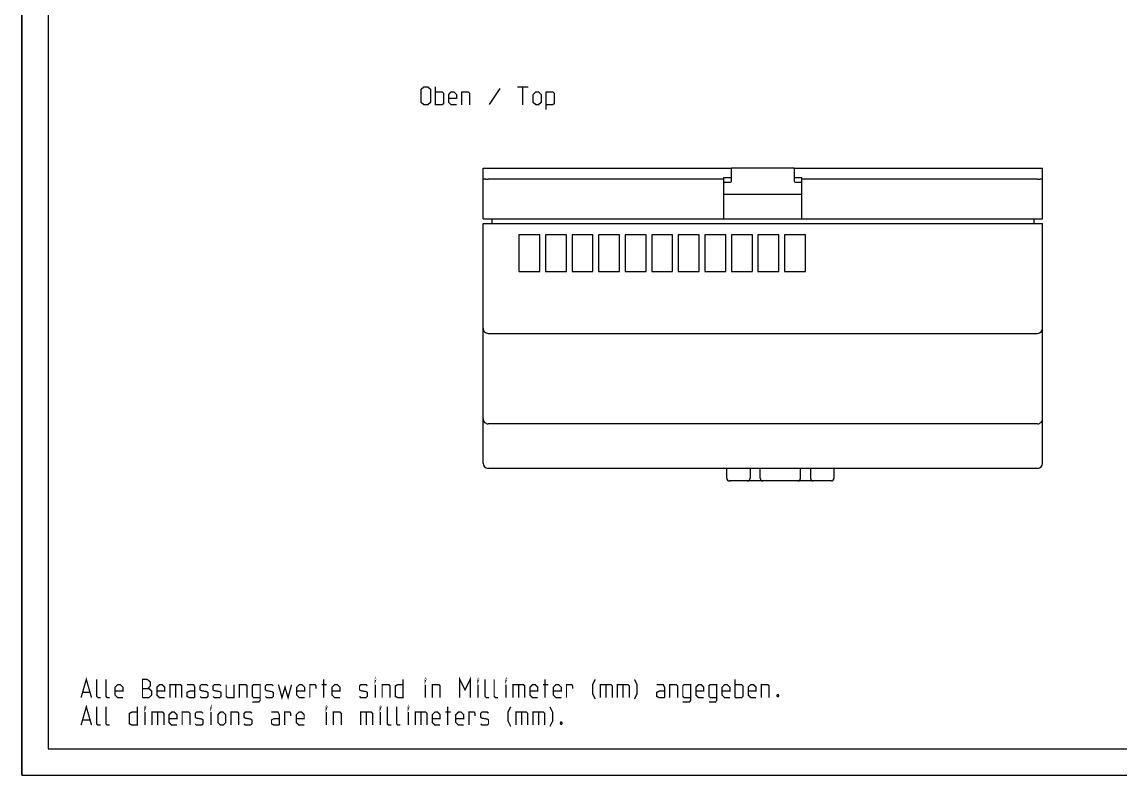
# Model space of a CAD drawing. Extents: x 0 to 420, y 0 to 297.
# Drawn here: x 0 to 210, y 0 to 144 of the extents above; entities that cross this region are included whole.
import ezdxf

# ---------------------------------------------------------------- set-up
doc = ezdxf.new("R2010")
doc.units = 0
doc.header["$LTSCALE"] = 23.1
doc.layers.get('0').update_dxf_attribs({"linetype": 'CONTINUOUS'})
for name, color, linetype in [('13000_TOP', 7, 'CONTINUOUS'), ('13300_TOP_GERMAN_ENGLISH', 7, 'CONTINUOUS'), ('90000_FRAME', 7, 'CONTINUOUS'), ('91000_TIP', 7, 'CONTINUOUS')]:
    doc.layers.add(name, color=color, linetype=linetype)

msp = doc.modelspace()

# ---------------------------------------------------------------- linework, layer by layer
at = {"color": 7, "linetype": 'CONTINUOUS'}
for q in [(0, 297), (420, 0)]:
    msp.add_line((0, 0), q, dxfattribs=at)
at = {"layer": '13000_TOP', "color": 7, "linetype": 'CONTINUOUS'}
for p, q in [((88.189, 106.328), (88.189, 116.028)), ((88.189, 116.028), (135.689, 116.028)), ((135.714, 113.528), (135.714, 116.028)), ((147.664, 116.028), (135.714, 116.028)), ((147.664, 116.028), (147.664, 113.528)), ((147.689, 116.028), (195.189, 116.028)), ((195.189, 106.328), (195.189, 116.028)), ((134.239, 113.92), (89.189, 113.92)), ((134.239, 106.328), (134.239, 114.201)), ((134.239, 114.201), (135.689, 114.201)), ((147.689, 114.201), (149.139, 114.201)), ((149.139, 106.328), (149.139, 114.201)), ((194.189, 113.92), (149.139, 113.92)), ((134.439, 113.328), (135.514, 113.328)), ((147.864, 113.328), (148.939, 113.328)), ((134.239, 111.028), (149.138, 111.028)), ((88.189, 106.328), (195.189, 106.328)), ((88.189, 59.628), (88.189, 105.428)), ((88.189, 105.428), (195.189, 105.428)), ((89.889, 106.328), (89.889, 105.428)), ((193.489, 106.328), (193.489, 105.428)), ((195.189, 59.628), (195.189, 105.428)), ((95.039, 103.278), (95.039, 96.278)), ((99.039, 103.278), (95.039, 103.278)), ((99.039, 96.278), (99.039, 103.278)), ((100.119, 103.278), (100.119, 96.278)), ((104.119, 103.278), (100.119, 103.278)), ((104.119, 96.278), (104.119, 103.278)), ((105.199, 103.278), (105.199, 96.278)), ((109.199, 103.278), (105.199, 103.278)), ((109.199, 96.278), (109.199, 103.278)), ((110.279, 103.278), (110.279, 96.278)), ((114.279, 103.278), (110.279, 103.278)), ((114.279, 96.278), (114.279, 103.278)), ((115.359, 103.278), (115.359, 96.278)), ((119.359, 103.278), (115.359, 103.278)), ((119.359, 96.278), (119.359, 103.278)), ((120.439, 103.278), (120.439, 96.278)), ((124.439, 103.278), (120.439, 103.278)), ((124.439, 96.278), (124.439, 103.278)), ((125.519, 103.278), (125.519, 96.278)), ((129.519, 103.278), (125.519, 103.278)), ((129.519, 96.278), (129.519, 103.278)), ((130.599, 103.278), (130.599, 96.278)), ((134.599, 103.278), (130.599, 103.278)), ((134.599, 96.278), (134.599, 103.278)), ((135.679, 103.278), (135.679, 96.278)), ((139.679, 103.278), (135.679, 103.278)), ((139.679, 96.278), (139.679, 103.278)), ((140.759, 103.278), (140.759, 96.278)), ((144.759, 103.278), (140.759, 103.278)), ((144.759, 96.278), (144.759, 103.278)), ((145.839, 103.278), (145.839, 96.278)), ((149.839, 103.278), (145.839, 103.278)), ((149.839, 96.278), (149.839, 103.278)), ((95.039, 96.278), (99.039, 96.278)), ((100.119, 96.278), (104.119, 96.278)), ((105.199, 96.278), (109.199, 96.278)), ((110.279, 96.278), (114.279, 96.278)), ((115.359, 96.278), (119.359, 96.278)), ((120.439, 96.278), (124.439, 96.278)), ((125.519, 96.278), (129.519, 96.278)), ((130.599, 96.278), (134.599, 96.278)), ((135.679, 96.278), (139.679, 96.278)), ((140.759, 96.278), (144.759, 96.278)), ((145.839, 96.278), (149.839, 96.278)), ((89.189, 84.428), (194.189, 84.428)), ((194.189, 67.128), (89.189, 67.128)), ((194.189, 58.628), (89.189, 58.628)), ((134.789, 56.728), (134.789, 58.628)), ((139.263, 58.628), (139.263, 56.728)), ((141.189, 56.728), (141.189, 58.628)), ((148.889, 56.728), (148.889, 58.628)), ((150.814, 58.628), (150.814, 56.728)), ((155.289, 58.628), (155.289, 56.728)), ((154.789, 56.228), (135.289, 56.228)), ((135.397, 56.228), (135.412, 56.228))]:
    msp.add_line(p, q, dxfattribs=at)
for points in [[(88.189, 114.061), (88.189, 114.057), (88.19, 114.053), (88.192, 114.05), (88.194, 114.047), (88.196, 114.043), (88.199, 114.04), (88.203, 114.036), (88.208, 114.032), (88.213, 114.029), (88.219, 114.026), (88.224, 114.023), (88.229, 114.021), (88.242, 114.015), (88.254, 114.011), (88.267, 114.006), (88.28, 114.002), (88.297, 113.997), (88.314, 113.992), (88.331, 113.988), (88.349, 113.984), (88.377, 113.978), (88.406, 113.973), (88.435, 113.968), (88.468, 113.963), (88.502, 113.958), (88.536, 113.954), (88.574, 113.95), (88.612, 113.946), (88.65, 113.942), (88.692, 113.939), (88.733, 113.935), (88.775, 113.933), (88.82, 113.93), (88.864, 113.928), (88.908, 113.926), (88.978, 113.923), (89.047, 113.921), (89.118, 113.92), (89.189, 113.92)], [(194.189, 113.92), (194.259, 113.92), (194.33, 113.921), (194.399, 113.923), (194.469, 113.926), (194.513, 113.928), (194.557, 113.93), (194.602, 113.933), (194.644, 113.935), (194.685, 113.939), (194.727, 113.942), (194.765, 113.946), (194.803, 113.95), (194.841, 113.954), (194.875, 113.958), (194.909, 113.963), (194.942, 113.968), (194.971, 113.973), (195, 113.978), (195.028, 113.984), (195.046, 113.988), (195.063, 113.992), (195.08, 113.997), (195.097, 114.002), (195.11, 114.006), (195.123, 114.011), (195.135, 114.015), (195.148, 114.021), (195.153, 114.023), (195.158, 114.026), (195.164, 114.029), (195.169, 114.032), (195.174, 114.036), (195.178, 114.04), (195.181, 114.043), (195.183, 114.047), (195.185, 114.05), (195.187, 114.053), (195.188, 114.057), (195.189, 114.061)]]:
    msp.add_lwpolyline(points, dxfattribs=at)
for centre, radius, start, end in [((135.514, 113.528), 0.2, 270, 360), ((147.864, 113.528), 0.2, 180, 270), ((134.439, 113.128), 0.2, 90, 180), ((148.939, 113.128), 0.2, 0, 90), ((89.189, 85.428), 1, 180, 270.00153), ((194.189, 85.428), 1, 270, 360), ((89.189, 68.128), 1, 180, 270.00153), ((194.189, 68.128), 1, 269.99847, 360), ((89.189, 59.628), 1, 180, 270), ((194.189, 59.628), 1, 270, 360), ((135.289, 56.728), 0.5, 180, 270), ((138.763, 56.728), 0.5, 270, 360), ((141.689, 56.728), 0.5, 180, 270), ((148.389, 56.728), 0.5, 270, 360), ((151.314, 56.728), 0.5, 180, 270), ((154.789, 56.728), 0.5, 270, 360)]:
    msp.add_arc(centre, radius, start, end, dxfattribs=at)
at = {"layer": '13300_TOP_GERMAN_ENGLISH', "color": 7, "linetype": 'CONTINUOUS'}
for p, q in [((79.112, 128.088), (79.112, 131.588)), ((91.362, 131.254), (89.362, 128.171)), ((94.778, 131.588), (96.778, 131.588)), ((95.778, 128.088), (95.778, 131.588))]:
    msp.add_line(p, q, dxfattribs=at)
for points in [[(76.362, 128.588), (76.362, 131.088), (76.862, 131.588), (77.612, 131.588), (78.112, 131.088), (78.112, 128.588), (77.612, 128.088), (76.862, 128.088), (76.362, 128.588)], [(79.112, 130.588), (80.362, 130.588), (80.612, 130.338), (80.612, 128.338), (80.362, 128.088), (79.112, 128.088)], [(83.112, 128.088), (82.112, 128.088), (81.612, 128.588), (81.612, 130.088), (82.112, 130.588), (82.612, 130.588), (83.112, 130.088), (83.112, 129.338), (81.612, 129.338)], [(84.112, 128.088), (84.112, 130.588), (85.362, 130.588), (85.612, 130.338), (85.612, 128.088)], [(97.778, 128.588), (97.778, 130.088), (98.278, 130.588), (98.778, 130.588), (99.278, 130.088), (99.278, 128.588), (98.778, 128.088), (98.278, 128.088), (97.778, 128.588)], [(100.278, 127.254), (100.278, 130.588), (101.528, 130.588), (101.778, 130.338), (101.778, 128.338), (101.528, 128.088), (100.278, 128.088)]]:
    msp.add_lwpolyline(points, dxfattribs=at)
at = {"layer": '90000_FRAME', "color": 7, "linetype": 'CONTINUOUS'}
for p, q in [((0, 297), (0, 0)), ((5, 292), (5, 5)), ((5, 5), (415, 5)), ((0, 0), (420, 0))]:
    msp.add_line(p, q, dxfattribs=at)
at = {"layer": '91000_TIP', "color": 7, "linetype": 'CONTINUOUS', "const_width": 0.25}
for points in [[(11.304, 14.787), (12.304, 18.287), (13.304, 14.787)], [(15.054, 14.787), (14.554, 14.787), (14.304, 15.037), (14.304, 18.287)], [(16.804, 14.787), (16.304, 14.787), (16.054, 15.037), (16.054, 18.287)], [(19.304, 14.787), (18.304, 14.787), (17.804, 15.287), (17.804, 16.787), (18.304, 17.287), (18.804, 17.287), (19.304, 16.787), (19.304, 16.037), (17.804, 16.037)], [(23.054, 14.787), (23.054, 18.287), (23.804, 18.287), (24.054, 18.204), (24.554, 17.787), (24.554, 17.037), (24.054, 16.537)], [(27.304, 14.787), (26.304, 14.787), (25.804, 15.287), (25.804, 16.787), (26.304, 17.287), (26.804, 17.287), (27.304, 16.787), (27.304, 16.037), (25.804, 16.037)], [(28.304, 14.787), (28.304, 17.287), (30.304, 17.287), (30.554, 17.037), (30.554, 14.787)], [(29.387, 17.287), (29.387, 14.787)], [(33.054, 14.787), (33.054, 16.787), (32.804, 17.287), (31.554, 17.287)], [(34.054, 15.037), (34.304, 14.787), (35.304, 14.787), (35.554, 15.037), (35.554, 15.787), (35.304, 15.954), (34.304, 16.121), (34.054, 16.287), (34.054, 17.037), (34.304, 17.287), (35.304, 17.287), (35.554, 17.037)], [(36.554, 15.037), (36.804, 14.787), (37.804, 14.787), (38.054, 15.037), (38.054, 15.787), (37.804, 15.954), (36.804, 16.121), (36.554, 16.287), (36.554, 17.037), (36.804, 17.287), (37.804, 17.287), (38.054, 17.037)], [(39.054, 17.287), (39.054, 15.037), (39.304, 14.787), (40.554, 14.787), (40.554, 17.287)], [(41.554, 14.787), (41.554, 17.287), (42.804, 17.287), (43.054, 17.037), (43.054, 14.787)], [(44.054, 13.954), (45.304, 13.954), (45.554, 14.287), (45.554, 17.287), (44.304, 17.287), (44.054, 17.037), (44.054, 15.037), (44.304, 14.787), (45.554, 14.787)], [(46.554, 15.037), (46.804, 14.787), (47.804, 14.787), (48.054, 15.037), (48.054, 15.787), (47.804, 15.954), (46.804, 16.121), (46.554, 16.287), (46.554, 17.037), (46.804, 17.287), (47.804, 17.287), (48.054, 17.037)], [(49.054, 17.287), (49.721, 14.787), (50.304, 16.787), (50.887, 14.787), (51.554, 17.287)], [(54.054, 14.787), (53.054, 14.787), (52.554, 15.287), (52.554, 16.787), (53.054, 17.287), (53.554, 17.287), (54.054, 16.787), (54.054, 16.037), (52.554, 16.037)], [(55.054, 14.787), (55.054, 17.287), (56.054, 17.287), (56.221, 17.037), (56.221, 16.537)], [(57.304, 17.287), (58.304, 17.287)], [(57.721, 14.787), (57.721, 18.287)], [(60.804, 14.787), (59.804, 14.787), (59.304, 15.287), (59.304, 16.787), (59.804, 17.287), (60.304, 17.287), (60.804, 16.787), (60.804, 16.037), (59.304, 16.037)], [(64.554, 15.037), (64.804, 14.787), (65.804, 14.787), (66.054, 15.037), (66.054, 15.787), (65.804, 15.954), (64.804, 16.121), (64.554, 16.287), (64.554, 17.037), (64.804, 17.287), (65.804, 17.287), (66.054, 17.037)], [(67.554, 18.037), (67.554, 18.287), (67.637, 18.287), (67.554, 18.037)], [(67.554, 14.787), (67.554, 17.287)], [(68.887, 14.787), (68.887, 17.287), (70.137, 17.287), (70.387, 17.037), (70.387, 14.787)], [(72.887, 18.287), (72.887, 14.787), (71.887, 14.787), (71.387, 15.037), (71.387, 17.037), (71.887, 17.287), (72.887, 17.287)], [(77.137, 18.037), (77.137, 18.287), (77.221, 18.287), (77.137, 18.037)], [(77.137, 14.787), (77.137, 17.287)], [(78.471, 14.787), (78.471, 17.287), (79.721, 17.287), (79.971, 17.037), (79.971, 14.787)], [(83.721, 14.787), (83.721, 18.287), (84.721, 16.287), (85.721, 18.287), (85.721, 14.787)], [(87.221, 18.037), (87.221, 18.287), (87.304, 18.287), (87.221, 18.037)], [(87.221, 14.787), (87.221, 17.287)], [(89.304, 14.787), (88.804, 14.787), (88.554, 15.037), (88.554, 18.287)], [(91.054, 14.787), (90.554, 14.787), (90.304, 15.037), (90.304, 18.287)], [(92.554, 18.037), (92.554, 18.287), (92.637, 18.287), (92.554, 18.037)], [(92.554, 14.787), (92.554, 17.287)], [(93.887, 14.787), (93.887, 17.287), (95.887, 17.287), (96.137, 17.037), (96.137, 14.787)], [(94.971, 17.287), (94.971, 14.787)], [(98.637, 14.787), (97.637, 14.787), (97.137, 15.287), (97.137, 16.787), (97.637, 17.287), (98.137, 17.287), (98.637, 16.787), (98.637, 16.037), (97.137, 16.037)], [(99.637, 17.287), (100.637, 17.287)], [(100.054, 14.787), (100.054, 18.287)], [(103.137, 14.787), (102.137, 14.787), (101.637, 15.287), (101.637, 16.787), (102.137, 17.287), (102.637, 17.287), (103.137, 16.787), (103.137, 16.037), (101.637, 16.037)], [(104.137, 14.787), (104.137, 17.287), (105.137, 17.287), (105.304, 17.037), (105.304, 16.537)], [(109.637, 14.537), (109.137, 15.537), (109.137, 17.287), (109.637, 18.287)], [(110.637, 14.787), (110.637, 17.287), (112.637, 17.287), (112.887, 17.037), (112.887, 14.787)], [(111.721, 17.287), (111.721, 14.787)], [(113.887, 14.787), (113.887, 17.287), (115.887, 17.287), (116.137, 17.037), (116.137, 14.787)], [(114.971, 17.287), (114.971, 14.787)], [(117.137, 14.537), (117.637, 15.537), (117.637, 17.287), (117.137, 18.287)], [(122.887, 14.787), (122.887, 16.787), (122.637, 17.287), (121.387, 17.287)], [(123.887, 14.787), (123.887, 17.287), (125.137, 17.287), (125.387, 17.037), (125.387, 14.787)], [(126.387, 13.954), (127.637, 13.954), (127.887, 14.287), (127.887, 17.287), (126.637, 17.287), (126.387, 17.037), (126.387, 15.037), (126.637, 14.787), (127.887, 14.787)], [(130.387, 14.787), (129.387, 14.787), (128.887, 15.287), (128.887, 16.787), (129.387, 17.287), (129.887, 17.287), (130.387, 16.787), (130.387, 16.037), (128.887, 16.037)], [(131.387, 13.954), (132.637, 13.954), (132.887, 14.287), (132.887, 17.287), (131.637, 17.287), (131.387, 17.037), (131.387, 15.037), (131.637, 14.787), (132.887, 14.787)], [(135.387, 14.787), (134.387, 14.787), (133.887, 15.287), (133.887, 16.787), (134.387, 17.287), (134.887, 17.287), (135.387, 16.787), (135.387, 16.037), (133.887, 16.037)], [(136.387, 14.787), (136.387, 18.287)], [(136.387, 17.287), (137.637, 17.287), (137.887, 17.037), (137.887, 15.037), (137.637, 14.787), (136.387, 14.787)], [(140.387, 14.787), (139.387, 14.787), (138.887, 15.287), (138.887, 16.787), (139.387, 17.287), (139.887, 17.287), (140.387, 16.787), (140.387, 16.037), (138.887, 16.037)], [(141.387, 14.787), (141.387, 17.287), (142.637, 17.287), (142.887, 17.037), (142.887, 14.787)], [(11.637, 15.787), (12.971, 15.787)], [(23.054, 16.537), (24.304, 16.537), (24.804, 16.037), (24.804, 15.287), (24.304, 14.787), (23.054, 14.787)], [(33.054, 14.787), (32.054, 14.787), (31.554, 15.037), (31.554, 15.787), (32.054, 16.037), (33.054, 16.037)], [(122.887, 14.787), (121.887, 14.787), (121.387, 15.037), (121.387, 15.787), (121.887, 16.037), (122.887, 16.037)], [(144.637, 15.371), (144.721, 15.204), (144.721, 15.121), (144.637, 14.954), (144.471, 14.954), (144.387, 15.121), (144.387, 15.204), (144.471, 15.371), (144.637, 15.371)], [(11.304, 9.537), (12.304, 13.037), (13.304, 9.537)], [(15.054, 9.537), (14.554, 9.537), (14.304, 9.787), (14.304, 13.037)], [(16.804, 9.537), (16.304, 9.537), (16.054, 9.787), (16.054, 13.037)], [(22.054, 13.037), (22.054, 9.537), (21.054, 9.537), (20.554, 9.787), (20.554, 11.787), (21.054, 12.037), (22.054, 12.037)], [(23.554, 12.787), (23.554, 13.037), (23.637, 13.037), (23.554, 12.787)], [(36.137, 12.787), (36.137, 13.037), (36.221, 13.037), (36.137, 12.787)], [(58.221, 12.787), (58.221, 13.037), (58.304, 13.037), (58.221, 12.787)], [(68.554, 12.787), (68.554, 13.037), (68.637, 13.037), (68.554, 12.787)], [(70.637, 9.537), (70.137, 9.537), (69.887, 9.787), (69.887, 13.037)], [(72.387, 9.537), (71.887, 9.537), (71.637, 9.787), (71.637, 13.037)], [(73.887, 12.787), (73.887, 13.037), (73.971, 13.037), (73.887, 12.787)], [(81.387, 9.537), (81.387, 13.037)], [(93.471, 9.287), (92.971, 10.287), (92.971, 12.037), (93.471, 13.037)], [(100.971, 9.287), (101.471, 10.287), (101.471, 12.037), (100.971, 13.037)], [(11.637, 10.537), (12.971, 10.537)], [(23.554, 9.537), (23.554, 12.037)], [(24.887, 9.537), (24.887, 12.037), (26.887, 12.037), (27.137, 11.787), (27.137, 9.537)], [(25.971, 12.037), (25.971, 9.537)], [(29.637, 9.537), (28.637, 9.537), (28.137, 10.037), (28.137, 11.537), (28.637, 12.037), (29.137, 12.037), (29.637, 11.537), (29.637, 10.787), (28.137, 10.787)], [(30.637, 9.537), (30.637, 12.037), (31.887, 12.037), (32.137, 11.787), (32.137, 9.537)], [(33.137, 9.787), (33.387, 9.537), (34.387, 9.537), (34.637, 9.787), (34.637, 10.537), (34.387, 10.704), (33.387, 10.871), (33.137, 11.037), (33.137, 11.787), (33.387, 12.037), (34.387, 12.037), (34.637, 11.787)], [(36.137, 9.537), (36.137, 12.037)], [(37.471, 10.037), (37.471, 11.537), (37.971, 12.037), (38.471, 12.037), (38.971, 11.537), (38.971, 10.037), (38.471, 9.537), (37.971, 9.537), (37.471, 10.037)], [(39.971, 9.537), (39.971, 12.037), (41.221, 12.037), (41.471, 11.787), (41.471, 9.537)], [(42.471, 9.787), (42.721, 9.537), (43.721, 9.537), (43.971, 9.787), (43.971, 10.537), (43.721, 10.704), (42.721, 10.871), (42.471, 11.037), (42.471, 11.787), (42.721, 12.037), (43.721, 12.037), (43.971, 11.787)], [(49.221, 9.537), (49.221, 11.537), (48.971, 12.037), (47.721, 12.037)], [(49.221, 9.537), (48.221, 9.537), (47.721, 9.787), (47.721, 10.537), (48.221, 10.787), (49.221, 10.787)], [(50.221, 9.537), (50.221, 12.037), (51.221, 12.037), (51.387, 11.787), (51.387, 11.287)], [(53.971, 9.537), (52.971, 9.537), (52.471, 10.037), (52.471, 11.537), (52.971, 12.037), (53.471, 12.037), (53.971, 11.537), (53.971, 10.787), (52.471, 10.787)], [(58.221, 9.537), (58.221, 12.037)], [(59.554, 9.537), (59.554, 12.037), (60.804, 12.037), (61.054, 11.787), (61.054, 9.537)], [(64.804, 9.537), (64.804, 12.037), (66.804, 12.037), (67.054, 11.787), (67.054, 9.537)], [(65.887, 12.037), (65.887, 9.537)], [(68.554, 9.537), (68.554, 12.037)], [(73.887, 9.537), (73.887, 12.037)], [(75.221, 9.537), (75.221, 12.037), (77.221, 12.037), (77.471, 11.787), (77.471, 9.537)], [(76.304, 12.037), (76.304, 9.537)], [(79.971, 9.537), (78.971, 9.537), (78.471, 10.037), (78.471, 11.537), (78.971, 12.037), (79.471, 12.037), (79.971, 11.537), (79.971, 10.787), (78.471, 10.787)], [(80.971, 12.037), (81.971, 12.037)], [(84.471, 9.537), (83.471, 9.537), (82.971, 10.037), (82.971, 11.537), (83.471, 12.037), (83.971, 12.037), (84.471, 11.537), (84.471, 10.787), (82.971, 10.787)], [(85.471, 9.537), (85.471, 12.037), (86.471, 12.037), (86.637, 11.787), (86.637, 11.287)], [(87.721, 9.787), (87.971, 9.537), (88.971, 9.537), (89.221, 9.787), (89.221, 10.537), (88.971, 10.704), (87.971, 10.871), (87.721, 11.037), (87.721, 11.787), (87.971, 12.037), (88.971, 12.037), (89.221, 11.787)], [(94.471, 9.537), (94.471, 12.037), (96.471, 12.037), (96.721, 11.787), (96.721, 9.537)], [(95.554, 12.037), (95.554, 9.537)], [(97.721, 9.537), (97.721, 12.037), (99.721, 12.037), (99.971, 11.787), (99.971, 9.537)], [(98.804, 12.037), (98.804, 9.537)], [(103.221, 10.121), (103.304, 9.954), (103.304, 9.871), (103.221, 9.704), (103.054, 9.704), (102.971, 9.871), (102.971, 9.954), (103.054, 10.121), (103.221, 10.121)]]:
    msp.add_lwpolyline(points, dxfattribs=at)

doc.saveas('drawing.dxf')
